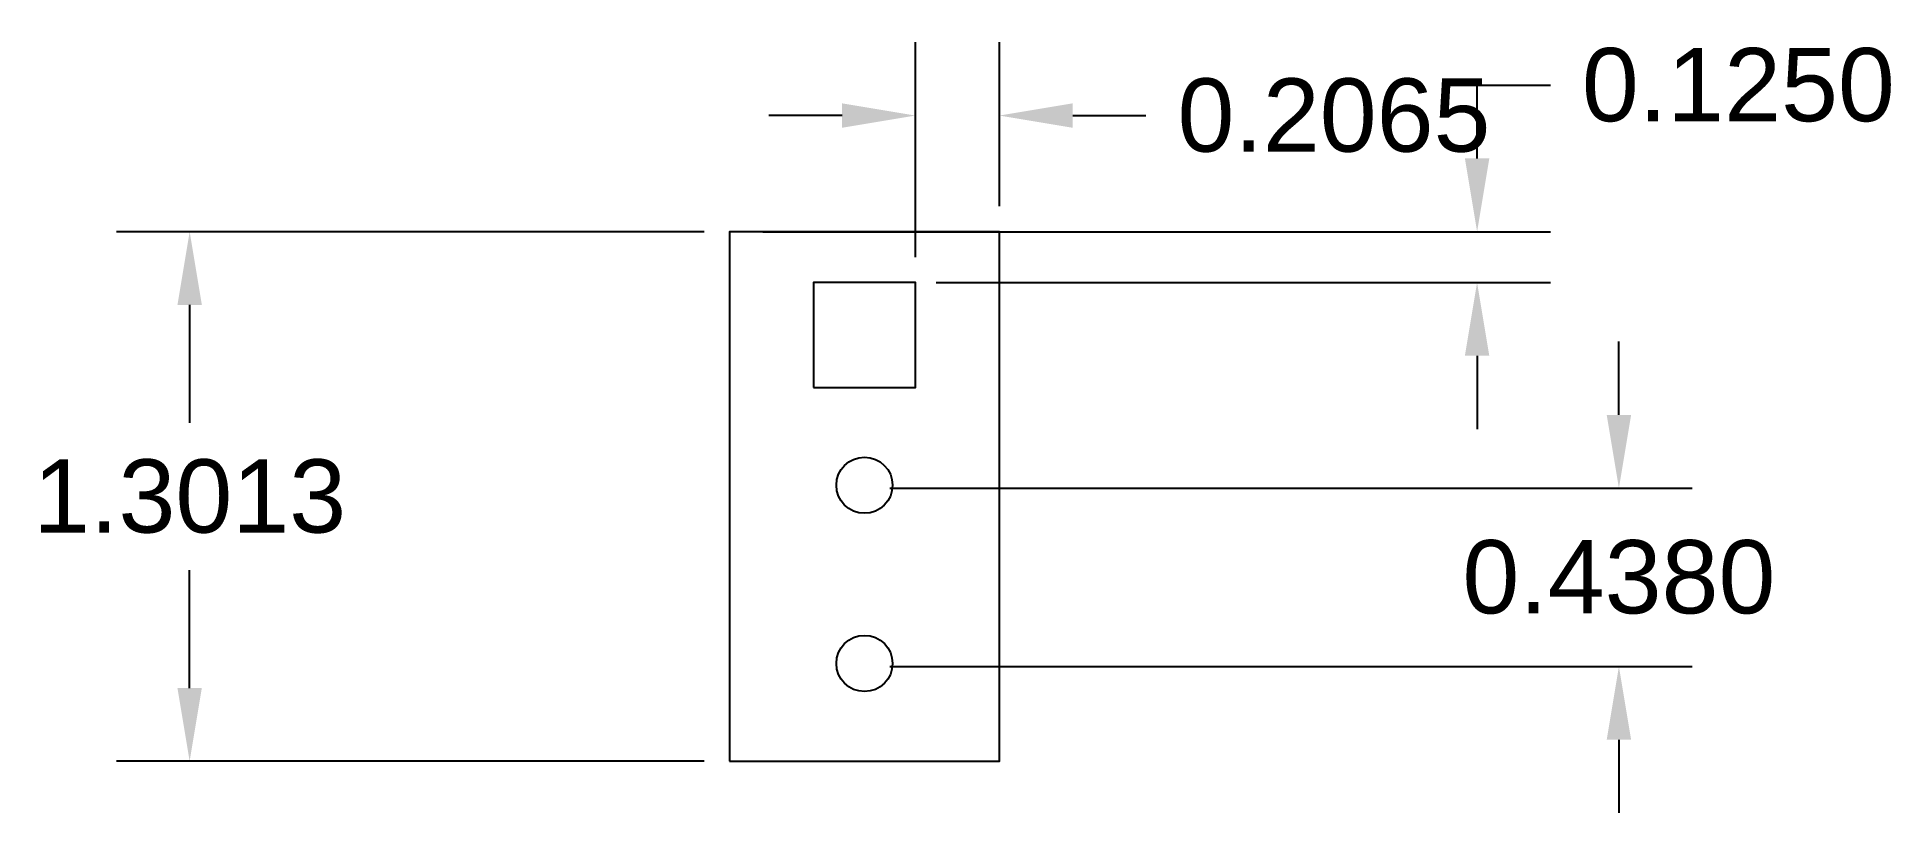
# Model space of a CAD drawing. Header units: inches. Extents: x 2.37 to 6.93, y 36.63 to 38.53.
import ezdxf

# ---------------------------------------------------------------- set-up
doc = ezdxf.new("R2010")
doc.units = ezdxf.units.IN
doc.header["$MEASUREMENT"] = 0
doc.layers.get('0').update_dxf_attribs({"color": 1})
doc.layers.add('dimensions', color=4, linetype='Continuous')
doc.styles.get("Standard").update_dxf_attribs({"font": 'Arial Regular.ttf'})
doc.dimstyles.get("Standard").update_dxf_attribs({"dimtxt": 0.18, "dimasz": 0.18, "dimexe": 0.18, "dimexo": 0.0625, "dimgap": 0.09, "dimtad": 0, "dimtih": 1, "dimtoh": 1, "dimdec": 4, "dimzin": 0, "dimdsep": 46, "dimtxsty": 'Standard', "dimcen": 0.09, "dimadec": 0, "dimazin": 0, "dimtfac": 1, "dimtdec": 4, "dimtofl": 0, "dimtmove": 0, "dimatfit": 3, "dimfxl": 1, "dimtolj": 1, "dimtzin": 0, "dimarcsym": 0})

# ---------------------------------------------------------------- blocks, each defined once
blk = doc.blocks.new('*D4')
at = {"layer": 'Defpoints', "color": 0, "transparency": 16777216}
for p in [(4.5179, 38.0543), (5.9091, 38.0543), (4.5173, 37.9293)]:
    blk.add_point(p, dxfattribs=at)
at = {"layer": 'dimensions', "color": 0, "lineweight": -2, "transparency": 16777216}
for p, q in [((5.9091, 38.2343), (5.9091, 38.4143)), ((5.9091, 38.4143), (6.0891, 38.4143)), ((4.5804, 38.0543), (6.0891, 38.0543)), ((4.5798, 37.9293), (6.0891, 37.9293)), ((5.9091, 37.7493), (5.9091, 37.5693))]:
    blk.add_line(p, q, dxfattribs=at)
at = {"layer": 'dimensions', "color": 0, "transparency": 16777216}
for points in [[(5.8791, 38.2343), (5.9391, 38.2343), (5.9091, 38.0543)], [(5.8791, 37.7493), (5.9391, 37.7493), (5.9091, 37.9293)]]:
    blk.add_solid(points, dxfattribs=at)
at = {"layer": 'dimensions', "color": 0, "transparency": 16777216, "insert": (6.5511, 38.4143), "char_height": 0.18, "attachment_point": 5}
blk.add_mtext('\\A1;0.1250', dxfattribs=at)
blk = doc.blocks.new('*D15')
at = {"layer": 'Defpoints', "color": 0, "transparency": 16777216}
for p in [(4.7354, 38.3396), (4.7354, 38.0543), (4.5289, 37.9293)]:
    blk.add_point(p, dxfattribs=at)
at = {"layer": 'dimensions', "color": 0, "lineweight": -2, "transparency": 16777216}
for p, q in [((4.5289, 37.9918), (4.5289, 38.5196)), ((4.7354, 38.1168), (4.7354, 38.5196)), ((4.3489, 38.3396), (4.1689, 38.3396)), ((4.9154, 38.3396), (5.0954, 38.3396))]:
    blk.add_line(p, q, dxfattribs=at)
at = {"layer": 'dimensions', "color": 0, "transparency": 16777216}
for points in [[(4.3489, 38.3696), (4.3489, 38.3096), (4.5289, 38.3396)], [(4.9154, 38.3696), (4.9154, 38.3096), (4.7354, 38.3396)]]:
    blk.add_solid(points, dxfattribs=at)
at = {"layer": 'dimensions', "color": 0, "transparency": 16777216, "insert": (5.5575, 38.3396), "char_height": 0.18, "attachment_point": 5}
blk.add_mtext('\\A1;0.2065', dxfattribs=at)
blk = doc.blocks.new('*D16')
at = {"layer": 'Defpoints', "color": 0, "transparency": 16777216}
for p in [(4.4038, 37.4241), (4.4039, 36.9861), (6.2576, 36.9861)]:
    blk.add_point(p, dxfattribs=at)
at = {"layer": 'dimensions', "color": 0, "lineweight": -2, "transparency": 16777216}
for p, q in [((6.2576, 37.6041), (6.2576, 37.7841)), ((4.4663, 37.4241), (6.4376, 37.4241)), ((4.4664, 36.9861), (6.4376, 36.9861)), ((6.2576, 36.8061), (6.2576, 36.6261))]:
    blk.add_line(p, q, dxfattribs=at)
at = {"layer": 'dimensions', "color": 0, "transparency": 16777216}
for points in [[(6.2276, 37.6041), (6.2876, 37.6041), (6.2576, 37.4241)], [(6.2276, 36.8061), (6.2876, 36.8061), (6.2576, 36.9861)]]:
    blk.add_solid(points, dxfattribs=at)
at = {"layer": 'dimensions', "color": 0, "transparency": 16777216, "insert": (6.2576, 37.2051), "char_height": 0.18, "attachment_point": 5}
blk.add_mtext('\\A1;0.4380', dxfattribs=at)
blk = doc.blocks.new('*D19')
at = {"layer": 'Defpoints', "color": 0, "transparency": 16777216}
for p in [(4.0724, 38.0543), (2.7457, 36.753), (4.0724, 36.753)]:
    blk.add_point(p, dxfattribs=at)
at = {"layer": 'dimensions', "color": 0, "lineweight": -2, "transparency": 16777216}
for p, q in [((4.0099, 38.0543), (2.5657, 38.0543)), ((2.7457, 37.8743), (2.7457, 37.5849)), ((2.7457, 36.933), (2.7457, 37.2224)), ((4.0099, 36.753), (2.5657, 36.753))]:
    blk.add_line(p, q, dxfattribs=at)
at = {"layer": 'dimensions', "color": 0, "transparency": 16777216}
for points in [[(2.7157, 37.8743), (2.7757, 37.8743), (2.7457, 38.0543)], [(2.7157, 36.933), (2.7757, 36.933), (2.7457, 36.753)]]:
    blk.add_solid(points, dxfattribs=at)
at = {"layer": 'dimensions', "color": 0, "transparency": 16777216, "insert": (2.7457, 37.4036), "char_height": 0.18, "attachment_point": 5}
blk.add_mtext('\\A1;1.3013', dxfattribs=at)

msp = doc.modelspace()

# ---------------------------------------------------------------- linework, layer by layer
for points in [[(4.07242, 36.75298), (4.73542, 36.75298), (4.73542, 38.0543), (4.07242, 38.0543)], [(4.15388, 38.0543), (4.65388, 38.0543), (4.65388, 38.0543), (4.15388, 38.0543)], [(4.27888, 37.67131), (4.52888, 37.67131), (4.52888, 37.92931), (4.27888, 37.92931)]]:
    msp.add_lwpolyline(points, close=True)
for centre in [(4.40384, 37.43129), (4.40385, 36.99333)]:
    msp.add_circle(centre, 0.069)

# ---------------------------------------------------------------- dimensions: what is measured, and where the dimension line sits
at = {"layer": 'dimensions'}
dim = msp.add_linear_dim(base=(4.73542, 38.33962), p1=(4.52888, 37.92931), p2=(4.73542, 38.0543), dimstyle='Standard', dxfattribs=at)
dim.commit()
dim.dimension.update_dxf_attribs({"geometry": '*D15', "text_midpoint": (5.55745, 38.33962)})
dim = msp.add_linear_dim(base=(5.90905, 38.0543), p1=(4.51728, 37.92931), p2=(4.51788, 38.0543), angle=90, dimstyle='Standard', dxfattribs=at)
dim.commit()
dim.dimension.update_dxf_attribs({"geometry": '*D4', "text_midpoint": (6.55108, 38.4143), "dimtype": 160})
for base, p1, p2, picture, middle in [((2.74568, 36.75298), (4.07242, 38.0543), (4.07242, 36.75298), '*D19', (2.74568, 37.40364)), ((6.25765, 36.98613), (4.40384, 37.42409), (4.40385, 36.98613), '*D16', (6.25765, 37.20511))]:
    dim = msp.add_linear_dim(base=base, p1=p1, p2=p2, angle=90, dimstyle='Standard', dxfattribs=at)
    dim.commit()
    dim.dimension.update_dxf_attribs({"geometry": picture, "text_midpoint": middle})

doc.saveas('drawing.dxf')
